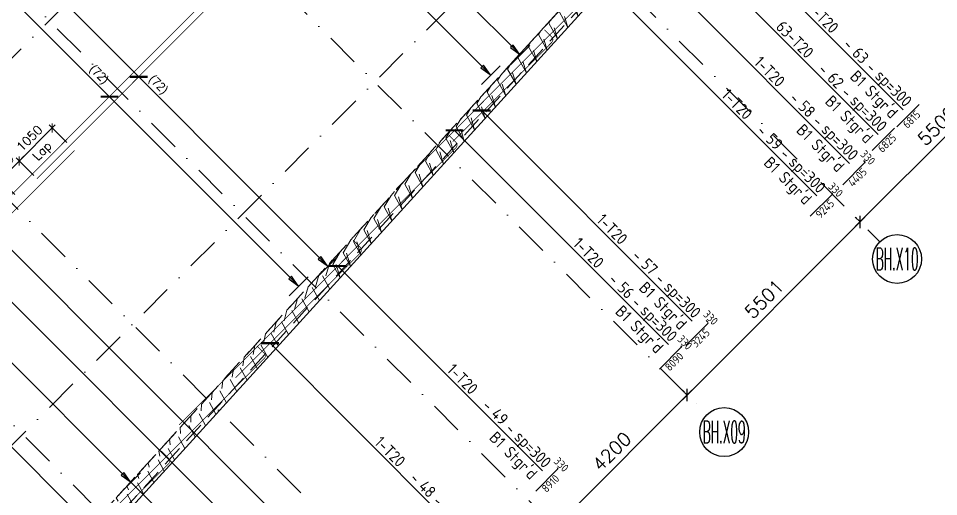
# Model space of a CAD drawing. Extents: x 660761725 to 1323371458, y 2734871439 to 5470067957.
# Drawn here: x 661326949 to 661347656, y 2735037130 to 2735047878 of the extents above; entities that cross this region are included whole.
import ezdxf
from ezdxf.enums import TextEntityAlignment as Align

# ---------------------------------------------------------------- set-up
doc = ezdxf.new("R2010")
doc.units = 0
for name, pattern in [('AXES', [1.95, 1.2, -0.25, 0.25, -0.25]), ('Hidden', [714.375, 476.25, -238.125]), ('sbp_axis_short', [10, 5, -2.5, 0, -2.5])]:
    doc.linetypes.add(name, pattern=pattern)
doc.layers.add('A-DETL', color=5, linetype='Continuous', lineweight=9, true_color=0x0000ff)
for name, color, linetype, lineweight in [('A-FLOR-PATT', 7, 'Continuous', 15), ('A-ROOF', 7, 'Continuous', 15), ('S-GRID', 7, 'Continuous', 9), ('S-GRID-IDEN', 7, 'Continuous', 13)]:
    doc.layers.add(name, color=color, linetype=linetype, lineweight=lineweight)
for name, color, linetype in [('S-AXIS', 20, 'AXES'), ('S-DIMO', 100, 'Continuous'), ('S-RBAR-T16', 201, 'Continuous'), ('S-RBAR-T20', 10, 'Continuous'), ('S-RDIMO', 8, 'Continuous'), ('S-RSYMB', 7, 'Continuous'), ('S-SIMPLETEXT', 7, 'Continuous')]:
    doc.layers.add(name, color=color, linetype=linetype)
doc.styles.add('ARMACAD', font='isocp.shx')
doc.styles.add('ROMANS', font='romans.shx')
doc.styles.add('ROMANT', font='romant')
doc.dimstyles.new('S-DIMI-100', dxfattribs={"dimscale": 100, "dimtxt": 2, "dimasz": 1.5, "dimexe": 1, "dimexo": 1, "dimgap": 1, "dimtad": 1, "dimdec": 0, "dimzin": 12, "dimdsep": 46, "dimtxsty": 'ROMANS', "dimblk": 'ARCHTICK', "dimcen": 0.09, "dimdle": 1, "dimclrd": 8, "dimclre": 8, "dimclrt": 4, "dimadec": 0, "dimazin": 3, "dimtfac": 1, "dimtdec": 0, "dimtix": 1, "dimtmove": 1, "dimatfit": 3, "dimtolj": 1, "dimtzin": 0, "dimarcsym": 0})
doc.dimstyles.new('S-DIMO-100', dxfattribs={"dimscale": 100, "dimtxt": 3, "dimasz": 2, "dimexe": 1.5, "dimexo": 1.5, "dimgap": 1.5, "dimtad": 1, "dimdec": 0, "dimzin": 12, "dimdsep": 46, "dimtxsty": 'ROMANS', "dimblk": 'ARCHTICK', "dimcen": 0.09, "dimdle": 1.5, "dimclrd": 8, "dimclre": 8, "dimclrt": 4, "dimadec": 0, "dimazin": 3, "dimtfac": 1, "dimtdec": 0, "dimtix": 1, "dimtmove": 1, "dimatfit": 3, "dimfxl": 1, "dimtolj": 1, "dimtzin": 0, "dimarcsym": 0})
pattern_1 = [(74.99999999999999, (0, 0), (-153.3407249233896, 41.08752341002518), [])]

# ---------------------------------------------------------------- blocks, each defined once
blk = doc.blocks.new('_ARCHTICK')
at = {"color": 0, "linetype": 'ByBlock', "const_width": 0.15}
blk.add_lwpolyline([(-0.5, -0.5), (0.5, 0.5)], dxfattribs=at)
blk = doc.blocks.new('*D105')
at = {"layer": 'S-DIMO', "color": 8, "lineweight": -2, "transparency": 16777216}
for p, q in [((662674754.0790224, 2734543603.283851), (662670653.1521118, 2734539502.166811)), ((662674641.9498223, 2734543503.280735), (662674541.9469882, 2734543603.278934)), ((662670753.1495123, 2734539614.301164), (662670653.1471945, 2734539714.298845))]:
    blk.add_line(p, q, dxfattribs=at)
at = {"layer": 'S-DIMO', "color": 8, "lineweight": -2, "transparency": 16777216, "xscale": 200, "yscale": 200, "zscale": 200}
for p, rotation in [((662674648.0154641, 2734543497.215375), 45.00132815847456), ((662670759.2156703, 2734539608.235287), 225.0013281584746)]:
    blk.add_blockref('_ARCHTICK', p, dxfattribs=dict(at, rotation=rotation))
at = {"layer": 'S-DIMO', "color": 4, "transparency": 16777216, "insert": (662672491.478615, 2734541764.852448), "char_height": 300, "width": 199.5440968434552, "attachment_point": 5, "rotation": 45.00132815847457, "style": 'ROMANS'}
blk.add_mtext('\\A1;5500', dxfattribs=at)
blk = doc.blocks.new('*D106')
at = {"layer": 'S-DIMO', "color": 8, "lineweight": -2, "transparency": 16777216}
for p, q in [((662670865.278712, 2734539714.304279), (662666763.37868, 2734535612.214072)), ((662670753.1495123, 2734539614.301164), (662670653.146678, 2734539714.299362)), ((662666863.2801453, 2734535724.444356), (662666763.3737628, 2734535824.346107))]:
    blk.add_line(p, q, dxfattribs=at)
at = {"layer": 'S-DIMO', "color": 8, "lineweight": -2, "transparency": 16777216, "xscale": 200, "yscale": 200, "zscale": 200}
for p, rotation in [((662670759.2151537, 2734539608.235803), 45.00132815847456), ((662666869.4422386, 2734535718.282548), 225.0013281584746)]:
    blk.add_blockref('_ARCHTICK', p, dxfattribs=dict(at, rotation=rotation))
at = {"layer": 'S-DIMO', "color": 4, "transparency": 16777216, "insert": (662668602.1917437, 2734537875.386292), "char_height": 300, "width": 199.5440968434552, "attachment_point": 5, "rotation": 45.00132815847457, "style": 'ROMANS'}
blk.add_mtext('\\A1;5501', dxfattribs=at)
blk = doc.blocks.new('*D107')
at = {"layer": 'S-DIMO', "color": 8, "lineweight": -2, "transparency": 16777216}
for p, q in [((662666975.5054024, 2734535824.351418), (662663793.5986494, 2734532642.297144)), ((662666863.2801453, 2734535724.444356), (662666763.3733683, 2734535824.346501)), ((662663893.431664, 2734532754.595875), (662663793.5937319, 2734532854.429178))]:
    blk.add_line(p, q, dxfattribs=at)
at = {"layer": 'S-DIMO', "color": 8, "lineweight": -2, "transparency": 16777216, "xscale": 200, "yscale": 200, "zscale": 200}
for p, rotation in [((662666869.4418441, 2734535718.282943), 45.00132815847456), ((662663899.6622077, 2734532748.36562), 225.0013281584746)]:
    blk.add_blockref('_ARCHTICK', p, dxfattribs=dict(at, rotation=rotation))
at = {"layer": 'S-DIMO', "color": 4, "transparency": 16777216, "insert": (662665172.4150739, 2734534445.451398), "char_height": 300, "width": 199.5440968434552, "attachment_point": 5, "rotation": 45.00132815847457, "style": 'ROMANS'}
blk.add_mtext('\\A1;4200', dxfattribs=at)
blk = doc.blocks.new('*U1142')
at = {"layer": 'S-AXIS', "color": 3, "linetype": 'Continuous'}
blk.add_circle((0, 5.5), 5.5, dxfattribs=at)
at = {"layer": 'S-AXIS', "color": 3, "linetype": 'Continuous', "ltscale": 0.5, "style": 'ROMANT', "width": 0.4, "flags": 8}
blk.add_attdef('A', text='', height=5, dxfattribs=at).set_placement((0, 5.5), align=Align.MIDDLE_CENTER)
blk = doc.blocks.new('I am… Atomic.')
at = {"layer": 'A-FLOR-PATT', "transparency": 33554600}
h = blk.add_hatch(dxfattribs=at)
h.set_pattern_fill('ANSI31', color=8, scale=50, angle=30, style=0)
h.set_pattern_definition(pattern_1)
edge = h.paths.add_edge_path()
edge.add_line((662389967.6433319, 2734579123.010657), (662390007.8012236, 2734579503.468677))
edge.add_line((662342114.705975, 2734544592.546931), (662390007.8012234, 2734579503.468677))
edge.add_line((662363195.8073889, 2734559608.047176), (662389967.7690635, 2734579123.040917))
edge.add_line((662362417.6524743, 2734559040.823584), (662363719.8899552, 2734559990.06879))
edge.add_line((662346720.4841449, 2734547598.623516), (662362783.6519626, 2734559307.613063))
edge.add_line((662345821.5310795, 2734546943.346041), (662347578.010761, 2734548223.703842))
edge.add_line((662342292.6126368, 2734544370.997322), (662346307.4227723, 2734547297.529027))
edge.add_line((662325865.2845687, 2734528370.671522), (662342114.6925843, 2734544592.5523))
edge.add_line((662340490.7204528, 2734542572.157625), (662342149.9785906, 2734544228.604904))
edge.add_line((662339422.0417168, 2734541505.28928), (662341320.3495216, 2734543400.381265))
edge.add_line((662336597.6306283, 2734538685.662872), (662340136.8031961, 2734542218.839921))
edge.add_line((662332705.8949801, 2734534800.520002), (662336243.7133716, 2734538332.345168))
edge.add_line((662332253.0745114, 2734534348.466631), (662332782.9359009, 2734534877.430412))
edge.add_line((662326312.3910785, 2734528417.846987), (662332351.9776915, 2734534447.202265))
edge.add_line((662325865.2845687, 2734528370.671522), (662326312.3910785, 2734528417.846987))
h = blk.add_hatch(dxfattribs=at)
h.set_pattern_fill('ANSI31', color=8, scale=50, angle=30, style=0)
h.set_pattern_definition(pattern_1)
edge = h.paths.add_edge_path()
edge.add_line((662389967.6433319, 2734579123.010657), (662390007.8012236, 2734579503.468677))
edge.add_line((662390178.8400514, 2734578972.951882), (662393574.2351673, 2734576558.543434))
edge.add_line((662390389.9110394, 2734578822.862847), (662389967.7690635, 2734579123.040917))
edge.add_line((662401600.1085552, 2734571260.373601), (662390007.8012234, 2734579503.468677))
edge.add_line((662401045.2346829, 2734570742.112331), (662400996.5411683, 2734571280.666277))
edge.add_line((662400996.5411683, 2734571280.666277), (662391834.41239, 2734577795.702194))
edge.add_line((662401631.7932035, 2734570909.939), (662401600.1085552, 2734571260.373601))
edge.add_line((662398386.0115408, 2734568087.393885), (662401045.2346829, 2734570742.112331))
edge.add_line((662378065.801715, 2734545768.423274), (662383150.2610395, 2734551353.010825))
edge.add_line((662383150.2610395, 2734551353.010825), (662388234.7203641, 2734556937.598375))
edge.add_line((662388234.7203641, 2734556937.598375), (662393319.1796887, 2734562522.185926))
edge.add_line((662393319.1796887, 2734562522.185926), (662398403.6390133, 2734568106.773477))
edge.add_line((662377177.0145457, 2734544792.211362), (662378389.7704264, 2734546124.258873))
edge.add_line((662345219.5168241, 2734509691.243385), (662350637.7770958, 2734515642.46591))
edge.add_line((662350637.7770958, 2734515642.46591), (662356056.0373675, 2734521593.688435))
edge.add_line((662356056.0373675, 2734521593.688435), (662361474.2976393, 2734527544.91096))
edge.add_line((662361474.2976393, 2734527544.91096), (662366892.5579109, 2734533496.133485))
edge.add_line((662366892.5579109, 2734533496.133485), (662372310.8181826, 2734539447.35601))
edge.add_line((662372310.8181826, 2734539447.35601), (662377729.0784543, 2734545398.578536))
edge.add_line((662345267.5598451, 2734509156.384884), (662400082.3408674, 2734569362.972085))
edge.add_line((662401418.6805061, 2734570690.601139), (662400941.3227103, 2734570214.051982))
edge.add_line((662400082.3408674, 2734569362.972085), (662401631.7932035, 2734570909.939))
h = blk.add_hatch(dxfattribs=at)
h.set_pattern_fill('ANSI31', color=8, scale=50, angle=30, style=0)
h.set_pattern_definition(pattern_1)
edge = h.paths.add_edge_path()
edge.add_line((662345468.2720397, 2734510142.524049), (662345661.1307589, 2734509588.669044))
edge.add_line((662345219.5168241, 2734509691.243385), (662350637.7770958, 2734515642.46591))
edge.add_line((662350637.7770958, 2734515642.46591), (662356056.0373675, 2734521593.688435))
edge.add_line((662356056.0373675, 2734521593.688435), (662361474.2976393, 2734527544.91096))
edge.add_line((662361474.2976393, 2734527544.91096), (662366892.5579109, 2734533496.133485))
edge.add_line((662366892.5579109, 2734533496.133485), (662372310.8181826, 2734539447.35601))
edge.add_line((662372310.8181826, 2734539447.35601), (662377729.0784543, 2734545398.578536))
edge.add_line((662345267.5598451, 2734509156.384884), (662400082.3408674, 2734569362.972085))
at = {"layer": 'A-DETL', "color": 8, "linetype": 'Hidden', "lineweight": 9}
blk.add_line((662399013.4511831, 2734568320.204953), (662345232.817815, 2734509249.488402), dxfattribs=at)
at = {"layer": 'A-DETL', "color": 8, "linetype": 'Hidden', "lineweight": 9, "flags": 128}
blk.add_lwpolyline([(662345219.5168241, 2734509691.243385), (662350637.7770958, 2734515642.46591), (662356056.0373675, 2734521593.688435), (662361474.2976393, 2734527544.91096), (662366892.5579109, 2734533496.133485), (662372310.8181826, 2734539447.35601), (662377729.0784543, 2734545398.578536)], dxfattribs=at)
at = {"layer": 'A-ROOF', "color": 8, "lineweight": 13}
blk.add_line((662345267.5598451, 2734509156.384884), (662400082.3408674, 2734569362.972085), dxfattribs=at)
blk = doc.blocks.new('*D144')
at = {"layer": 'S-RBAR-T16', "color": 8, "lineweight": -2, "transparency": 16777216}
for p, q in [((661327780.0362686, 2735045485.021295), (661326896.1525685, 2735044601.138041)), ((661328036.4130998, 2735045087.222942), (661327638.6149124, 2735045485.02133)), ((661327293.9509797, 2735044344.760821), (661326896.1526045, 2735044742.559398))]:
    blk.add_line(p, q, dxfattribs=at)
at = {"layer": 'S-RBAR-T16', "color": 8, "lineweight": -2, "transparency": 16777216, "xscale": 150, "yscale": 150, "zscale": 150}
for p, rotation in [((661327709.3255726, 2735045414.310635), 44.99998551098074), ((661326966.8632647, 2735044671.848702), 224.9999855109808)]:
    blk.add_blockref('_ARCHTICK', p, dxfattribs=dict(at, rotation=rotation))
at = {"layer": 'S-RBAR-T16', "color": 4, "transparency": 16777216, "char_height": 200, "attachment_point": 5, "rotation": 44.999985510980764, "style": 'ROMANS'}
for s, insert in [('\\A1;1050', (661327196.6730982, 2735045184.50106)), ('\\A1;Lap', (661327503.0859592, 2735044878.088044))]:
    blk.add_mtext(s, dxfattribs=dict(at, insert=insert))
blk = doc.blocks.new('*D146')
at = {"layer": 'S-RBAR-T16', "color": 8, "lineweight": -2, "transparency": 16777216}
for p, q in [((661326966.8633726, 2735044671.848594), (661326542.5991967, 2735044247.584633)), ((661327293.9509797, 2735044344.760821), (661326896.1527123, 2735044742.55929)), ((661326966.8633726, 2735044671.848594), (661327072.9294164, 2735044777.914585)), ((661326542.5991967, 2735044247.584633), (661326436.5331528, 2735044141.518642)), ((661326869.686912, 2735043920.496752), (661326471.8885365, 2735044318.295329))]:
    blk.add_line(p, q, dxfattribs=at)
at = {"layer": 'S-RBAR-T16', "color": 8, "lineweight": -2, "transparency": 16777216, "xscale": 150, "yscale": 150, "zscale": 150}
for p, rotation in [((661326966.8633726, 2735044671.848594), 224.9999855109808), ((661326542.5991967, 2735044247.584633), 44.99998551098076)]:
    blk.add_blockref('_ARCHTICK', p, dxfattribs=dict(at, rotation=rotation))
at = {"layer": 'S-RBAR-T16', "color": 4, "transparency": 16777216, "insert": (661326613.309964, 2735044601.138005), "char_height": 200, "attachment_point": 5, "rotation": 44.999985510980764, "style": 'ROMANS'}
blk.add_mtext('\\A1;600', dxfattribs=at)
blk = doc.blocks.new('CADF_02')
at = {"color": 0}
blk.add_lwpolyline([(0, 0), (2.5, -0.4166666679084301), (2.5, 0.4166666679084301)], close=True, dxfattribs=at)
blk = doc.blocks.new('cadf_03')
at = {"color": 8}
blk.add_lwpolyline([(-3.725290298461914e-09, 2.99999999627471), (3.725290298461914e-09, -3.000000007450581)], dxfattribs=at)
blk.add_blockref('CADF_02', (0.2513523101806641, 0), dxfattribs=at)
blk = doc.blocks.new('cadf_04')
at = {"color": 8, "const_width": 0.5000000000000002}
blk.add_lwpolyline([(1.414213560521603, 1.414213564246893), (-1.414213556796312, -1.414213556796312)], dxfattribs=at)
blk = doc.blocks.new('cadf_10')
at = {"color": 1}
for p, q in [((-4.158496580606208, 1.201089783226742), (-5.644468778018359, 1.201089783226742)), ((4.158496580606207, 1.201089783226742), (5.644468778018359, 1.201089783226742))]:
    blk.add_line(p, q, dxfattribs=at)
at = {"style": 'ARMACAD'}
for tag, p in [('$COM1', (-10.93526643674234, 2.542619974829577)), ('$COM2', (-9.757982686735758, -5.302973364669228))]:
    blk.add_attdef(tag, text='', height=3.5, dxfattribs=at).set_placement(p, align=Align.BOTTOM_RIGHT)
at = {"color": 1, "style": 'ARMACAD'}
blk.add_attdef('$NUM', text='', height=3.5, dxfattribs=at).set_placement((0, 0), align=Align.CENTER)
blk = doc.blocks.new('*U432', base_point=(661338935.545077, 2735037620.802125))
at = {"layer": 'S-RSYMB'}
blk.add_lwpolyline([(661338700.7312272, 2735037360.370878), (661339198.7000142, 2735037858.339637, 0.4142135623730951), (661339198.7000145, 2735037868.1472), (661339185.6138432, 2735037881.233372)], format="xyb", dxfattribs=at)
at = {"layer": 'S-RSYMB', "style": 'ARMACAD'}
for tag, rotation, p in [('D1', 314.9999984144486, (661339273.4742109, 2735037956.007564)), ('D0', 44.99999838815019, (661339031.0328983, 2735037528.037975))]:
    blk.add_attdef(tag, text='', height=180, rotation=rotation, dxfattribs=at).set_placement(p, align=Align.MIDDLE_CENTER)
blk = doc.blocks.new('*U439', base_point=(661342243.8919073, 2735040929.148762))
at = {"layer": 'S-RSYMB'}
blk.add_lwpolyline([(661342009.9532082, 2735040667.65283), (661342507.714676, 2735041165.414269, 0.4142135623730951), (661342507.7146764, 2735041176.222858), (661342493.2928419, 2735041190.644694)], format="xyb", dxfattribs=at)
at = {"layer": 'S-RSYMB', "style": 'ARMACAD'}
for tag, rotation, p in [('D1', 314.9999984144486, (661342581.8210412, 2735041264.751053)), ('D0', 44.99999838911994, (661342340.1512196, 2735040835.216267))]:
    blk.add_attdef(tag, text='', height=180, rotation=rotation, dxfattribs=at).set_placement(p, align=Align.MIDDLE_CENTER)
blk = doc.blocks.new('*U440', base_point=(661343616.1637866, 2735042301.42056))
at = {"layer": 'S-RSYMB'}
blk.add_lwpolyline([(661343396.5893953, 2735042022.449397), (661343890.9480228, 2735042516.807997, 0.4142135623730951), (661343890.9480236, 2735042544.046951), (661343854.6032532, 2735042580.391723)], format="xyb", dxfattribs=at)
at = {"layer": 'S-RSYMB', "style": 'ARMACAD'}
for tag, rotation, p in [('D1', 314.9999984144486, (661343954.0929205, 2735042643.536614)), ('D0', 44.99999838798422, (661343725.0859866, 2735042188.311415))]:
    blk.add_attdef(tag, text='', height=180, rotation=rotation, dxfattribs=at).set_placement(p, align=Align.MIDDLE_CENTER)
blk = doc.blocks.new('*U441', base_point=(661346957.9765462, 2735045643.233123))
at = {"layer": 'S-RSYMB'}
blk.add_lwpolyline([(661346732.0541815, 2735045371.984734), (661347227.9166155, 2735045867.84714, 0.4142135623730951), (661347227.9166161, 2735045887.825075), (661347201.2601799, 2735045914.481513)], format="xyb", dxfattribs=at)
at = {"layer": 'S-RSYMB', "style": 'ARMACAD'}
for tag, rotation, p in [('D1', 314.9999984144486, (661347295.9056801, 2735045982.470571)), ('D0', 44.99999838837347, (661347061.302676, 2735045538.598655))]:
    blk.add_attdef(tag, text='', height=180, rotation=rotation, dxfattribs=at).set_placement(p, align=Align.MIDDLE_CENTER)
blk = doc.blocks.new('*U442', base_point=(661345112.8536334, 2735043798.110319))
at = {"layer": 'S-RSYMB'}
blk.add_lwpolyline([(661344877.7239048, 2735043538.063361), (661345375.7675222, 2735044036.10695, 0.4142135623730951), (661345375.7675225, 2735044045.553201), (661345363.1634481, 2735044058.157276)], format="xyb", dxfattribs=at)
at = {"layer": 'S-RSYMB', "style": 'ARMACAD'}
for tag, rotation, p in [('D1', 314.9999984144486, (661345450.7827673, 2735044133.172516)), ('D0', 44.99999838757555, (661345208.062991, 2735043705.767874))]:
    blk.add_attdef(tag, text='', height=180, rotation=rotation, dxfattribs=at).set_placement(p, align=Align.MIDDLE_CENTER)
blk = doc.blocks.new('*U445', base_point=(661346694.8670098, 2735045380.123602))
at = {"layer": 'S-RSYMB'}
blk.add_lwpolyline([(661346694.8670098, 2735045130.123616), (661347194.8670098, 2735045630.123588)], dxfattribs=at)
at = {"layer": 'S-RSYMB', "style": 'ARMACAD'}
blk.add_attdef('D0', text='', height=180, rotation=44.99999838680268, dxfattribs=at).set_placement((661347026.1842873, 2735045298.80632), align=Align.MIDDLE_CENTER)
blk = doc.blocks.new('*U446', base_point=(661347854.4799823, 2735046539.736507))
at = {"layer": 'S-RSYMB'}
blk.add_lwpolyline([(661347854.4799823, 2735046289.736522), (661348354.4799823, 2735046789.736494)], dxfattribs=at)
at = {"layer": 'S-RSYMB', "style": 'ARMACAD'}
blk.add_attdef('D0', text='', height=180, rotation=44.99999838604949, dxfattribs=at).set_placement((661348185.7972598, 2735046458.419225), align=Align.MIDDLE_CENTER)
blk = doc.blocks.new('I am… All Range.')
at = {"layer": 'S-GRID', "color": 8, "linetype": 'sbp_axis_short', "lineweight": 13, "ltscale": 150}
for p, q in [((662622712.44625, 2734514326.959595), (662688816.0170653, 2734580430.53041)), ((662627061.1529542, 2734509978.252891), (662693164.7237693, 2734576081.823706)), ((662638694.7375193, 2734563892.988339), (662667314.0845935, 2734535273.641264)), ((662648660.6112016, 2734561705.974301), (662671204.6017749, 2734539163.067255)), ((662635724.8890384, 2734560923.139858), (662664344.2237372, 2734532303.805159)), ((662633250.0153042, 2734558448.266124), (662661869.4970862, 2734529828.784341)), ((662630775.1415697, 2734555973.392389), (662659394.7554803, 2734527353.778479))]:
    blk.add_line(p, q, dxfattribs=at)
at = {"layer": 'S-GRID-IDEN', "color": 9}
ref = blk.add_blockref('*U1142', (662671593.5183631, 2734538224.166385), dxfattribs=dict(at, xscale=100.0000000000075, yscale=100, zscale=100.0000000000028, rotation=359.9999999381469))
ref.add_attrib('A', 'BH.X10', dxfattribs={"layer": 'S-AXIS', "color": 3, "linetype": 'Continuous', "ltscale": 0.5, "height": 499.9999999999999, "rotation": 359.9999999381469, "style": 'ROMANT', "width": 0.4000000000000299}).set_placement((662671593.5183637, 2734538774.166384), align=Align.MIDDLE_CENTER)
ref = blk.add_blockref('*U1142', (662667703.0011817, 2734534334.740394), dxfattribs=dict(at, xscale=100.0000000000075, yscale=100, zscale=100.0000000000028, rotation=359.9999999381469))
ref.add_attrib('A', 'BH.X09', dxfattribs={"layer": 'S-AXIS', "color": 3, "linetype": 'Continuous', "ltscale": 0.5, "height": 499.9999999999999, "rotation": 359.9999999381469, "style": 'ROMANT', "width": 0.4000000000000299}).set_placement((662667703.0011823, 2734534884.740393), align=Align.MIDDLE_CENTER)
at = {"layer": 'S-DIMO', "color": 3}
for base, p1, p2, picture, middle in [((662670759.2156703, 2734539608.235287), (662674748.018298, 2734543397.217177), (662670859.2179883, 2734539508.237605), '*D105', (662672491.478615, 2734541764.852448)), ((662666869.4422386, 2734535718.282548), (662670859.2179883, 2734539508.237605), (662666969.3486209, 2734535618.380797), '*D106', (662668602.1917437, 2734537875.386292)), ((662663899.6622077, 2734532748.36562), (662666969.3486209, 2734535618.380797), (662663999.5001398, 2734532648.532316), '*D107', (662665172.4150739, 2734534445.451398))]:
    dim = blk.add_linear_dim(base=base, p1=p1, p2=p2, angle=45.00132815847456, dimstyle='S-DIMO-100', dxfattribs=at)
    dim.commit()
    dim.dimension.update_dxf_attribs({"geometry": picture, "text_midpoint": middle})

msp = doc.modelspace()

# ---------------------------------------------------------------- linework, layer by layer
at = {"layer": 'S-RBAR-T20', "const_width": 16}
for points in [[(661327364.6615864, 2735044274.050001), (661333205.5967314, 2735050114.984818)], [(661326092.1559061, 2735043213.103358), (661331933.0910516, 2735049054.038175)], [(661322174.444122, 2735038872.273866), (661328212.9009727, 2735044910.730377)]]:
    msp.add_lwpolyline(points, dxfattribs=at)
for points in [[(661335451.6266251, 2735044050.577518), (661341101.474497, 2735049700.425072, 0.4142135623730951), (661341101.4745004, 2735049823.108099), (661340937.7792852, 2735049986.803323)], [(661336724.1323054, 2735045111.524161), (661338950.7013894, 2735047338.09312, 0.4142135623730951), (661338950.7013929, 2735047460.776147), (661338787.0061777, 2735047624.471371)], [(661330564.999428, 2735038740.259601), (661336794.1023338, 2735044969.362156, 0.4142135623730951), (661336794.1023372, 2735045092.045183), (661336630.407122, 2735045255.740407)], [(661331837.5051084, 2735039801.206244), (661334643.3292222, 2735042607.0302, 0.4142135623730951), (661334643.3292257, 2735042729.713226), (661334479.6340104, 2735042893.408451)], [(661325481.13451, 2735033232.130912), (661332480.9042549, 2735040231.900263, 0.4142135623730951), (661332480.9042584, 2735040354.58329), (661332317.2090431, 2735040518.278514)], [(661326753.6401905, 2735034293.077555), (661330330.1311438, 2735037869.568307, 0.4142135623730951), (661330330.1311473, 2735037992.251334), (661330166.435932, 2735038155.946558)]]:
    msp.add_lwpolyline(points, format="xyb", dxfattribs=at)
at = {"layer": 'S-RDIMO'}
for p, q in [((661338244.4813567, 2735047056.137185), (661324246.4092709, 2735061054.210073)), ((661337579.3493364, 2735046602.564166), (661323581.2772425, 2735060600.637047)), ((661333917.6407255, 2735042305.032743), (661318968.6994219, 2735057253.974902)), ((661333257.9668777, 2735041856.917896), (661318309.0255727, 2735056805.860055)), ((661340730.1373144, 2735049541.793005), (661345651.9153358, 2735044620.014694)), ((661339890.8417695, 2735048914.056469), (661344918.3992714, 2735043886.498672)), ((661337375.2310117, 2735045809.277789), (661342108.2044796, 2735041076.304044)), ((661336762.2193674, 2735045361.170187), (661341577.6448371, 2735040545.744434)), ((661324686.7301563, 2735044780.22653), (661335249.4280485, 2735034217.528016)), ((661323997.4887736, 2735044302.544149), (661334665.9661468, 2735033634.066148)), ((661323630.7571615, 2735043301.13566), (661329484.0956081, 2735037447.796876)), ((661322577.4256175, 2735042459.363142), (661328430.7640637, 2735036606.024356)), ((661334137.5107461, 2735042312.770718), (661338741.0907148, 2735037709.190479)), ((661332612.1478062, 2735040575.848898), (661337109.9482906, 2735036078.04815))]:
    msp.add_line(p, q, dxfattribs=at)
for points in [[(661341724.2625203, 2735050960.18221), (661346858.1725708, 2735045826.271858)], [(661341057.9008892, 2735050505.37958), (661346297.5904211, 2735045265.689741)], [(661329484.0956081, 2735037447.796876), (661333981.8960851, 2735032949.996127)]]:
    msp.add_lwpolyline(points, dxfattribs=at)

# ---------------------------------------------------------------- block references
at = {"layer": 'S-AXIS'}
for name, p in [('I am… All Range.', (-1324871.764261603, 503695.4297404289)), ('I am… Atomic.', (-1037661.144730687, 503695.4297404289))]:
    msp.add_blockref(name, p, dxfattribs=at)
at = {"layer": 'S-RDIMO'}
for name, p, xscale, yscale, zscale, rotation in [('cadf_03', (661338244.4813566, 2735047056.137185), 99.99999999999996, 99.99999999999996, 99.99999999999996, 134.9999983191942), ('cadf_03', (661337579.3493364, 2735046602.564166), 100, 100, 100, 134.9999983885853), ('cadf_04', (661329656.6427139, 2735046566.031003), 100.0000000000001, 100.0000000000001, 100.0000000000001, 134.9999983149835), ('cadf_04', (661328996.9688649, 2735046117.916156), 99.99999999999996, 99.99999999999996, 99.99999999999996, 134.9999983390194), ('cadf_04', (661337375.2310117, 2735045809.277789), 100.0000000000001, 100.0000000000001, 100.0000000000001, 314.9999983259955), ('cadf_04', (661336762.2193674, 2735045361.170187), 99.99999999999996, 99.99999999999996, 99.99999999999996, 314.9999983142342), ('cadf_03', (661333917.6407255, 2735042305.032743), 99.99999999999996, 99.99999999999996, 99.99999999999996, 134.9999983202624), ('cadf_04', (661334137.5107461, 2735042312.770718), 100, 100, 100, 314.9999983190029), ('cadf_03', (661333257.9668777, 2735041856.917896), 100, 100, 100, 134.9999983356832), ('cadf_04', (661332612.1478062, 2735040575.848898), 100, 100, 100, 314.9999983189518), ('cadf_03', (661329484.0956081, 2735037447.796876), 100, 100, 100, 134.999998309243)]:
    msp.add_blockref(name, p, dxfattribs=dict(at, xscale=xscale, yscale=yscale, zscale=zscale, rotation=rotation))
at = {"layer": 'S-RSYMB'}
for name, p, values in [('*U446', (661346715.9715152, 2735045690.000477), {'D0': '6815'}), ('*U445', (661346162.9392906, 2735045157.604322), {'D0': '6825'}), ('*U441', (661345727.6636002, 2735044411.611902, -1e-08), {'D0': '4405', 'D1': '330'}), ('*U442', (661345002.6592586, 2735043690.782854, -1e-08), {'D0': '9245', 'D1': '330'}), ('*U440', (661342190.104369, 2735040808.043867, -1e-08), {'D0': '3245', 'D1': '330'}), ('*U439', (661341609.7811054, 2735040257.982983, -1e-08), {'D0': '8090', 'D1': '330'}), ('*U432', (661338827.5175818, 2735037515.498299, -1e-08), {'D0': '8910', 'D1': '330'})]:
    msp.add_blockref(name, p, dxfattribs=at).add_auto_attribs(values)
at = {"layer": 'S-SIMPLETEXT'}
ref = msp.add_blockref('cadf_10', (661345808.5833338, 2735046955.410672), dxfattribs=dict(at, xscale=74.99999998083516, yscale=75, zscale=75, rotation=314.9999983257133))
ref.add_attrib('$NUM', '63', dxfattribs={"color": 1, "height": 262.5, "rotation": 315, "style": 'ARMACAD', "flags": 2}).set_placement((661345808.5833338, 2735046955.410672), align=Align.CENTER)
ref.add_attrib('$COM1', '63-T20         sp=300', dxfattribs={"height": 262.5, "rotation": 315, "style": 'ARMACAD', "flags": 2}).set_placement((661346897.9473284, 2735045866.046614), align=Align.RIGHT)
ref = msp.add_blockref('cadf_10', (661345248.001184, 2735046394.828555), dxfattribs=dict(at, xscale=74.99999998083517, yscale=75, zscale=75, rotation=314.9999983257132))
ref.add_attrib('$NUM', '62', dxfattribs={"color": 1, "height": 262.5, "rotation": 315, "style": 'ARMACAD', "flags": 2}).set_placement((661345248.001184, 2735046394.828555), align=Align.CENTER)
ref.add_attrib('$COM1', '63-T20         sp=300', dxfattribs={"height": 262.5, "rotation": 315, "style": 'ARMACAD', "flags": 2}).set_placement((661346337.3651787, 2735045305.464496), align=Align.RIGHT)
ref = msp.add_blockref('cadf_10', (661344602.3260987, 2735045749.153508), dxfattribs=dict(at, xscale=74.99999998083516, yscale=75, zscale=75, rotation=314.9999983257133))
ref.add_attrib('$NUM', '58', dxfattribs={"color": 1, "height": 262.5, "rotation": 315, "style": 'ARMACAD', "flags": 2}).set_placement((661344602.3260987, 2735045749.153508), align=Align.CENTER)
ref.add_attrib('$COM1', '1-T20         sp=300', dxfattribs={"height": 262.5, "rotation": 315, "style": 'ARMACAD', "flags": 2}).set_placement((661345691.6900934, 2735044659.789449), align=Align.RIGHT)
ref = msp.add_blockref('cadf_10', (661343868.8100344, 2735045015.637486), dxfattribs=dict(at, xscale=74.99999998083516, yscale=75, zscale=75, rotation=314.9999983257133))
ref.add_attrib('$NUM', '59', dxfattribs={"color": 1, "height": 262.5, "rotation": 315, "style": 'ARMACAD', "flags": 2}).set_placement((661343868.8100344, 2735045015.637486), align=Align.CENTER)
ref.add_attrib('$COM1', '1-T20         sp=300', dxfattribs={"height": 262.5, "rotation": 315, "style": 'ARMACAD', "flags": 2}).set_placement((661344958.1740289, 2735043926.273427), align=Align.RIGHT)
ref = msp.add_blockref('cadf_10', (661341058.6152424, 2735042205.442858), dxfattribs=dict(at, xscale=74.99999998083516, yscale=75, zscale=75, rotation=314.9999983257133))
ref.add_attrib('$NUM', '57', dxfattribs={"color": 1, "height": 262.5, "rotation": 315, "style": 'ARMACAD', "flags": 2}).set_placement((661341058.6152424, 2735042205.442858), align=Align.CENTER)
ref.add_attrib('$COM1', '1-T20         sp=300', dxfattribs={"height": 262.5, "rotation": 315, "style": 'ARMACAD', "flags": 2}).set_placement((661342147.9792372, 2735041116.0788), align=Align.RIGHT)
ref = msp.add_blockref('cadf_10', (661340528.0556003, 2735041674.883248), dxfattribs=dict(at, xscale=74.99999998083516, yscale=75, zscale=75, rotation=314.9999983257133))
ref.add_attrib('$NUM', '56', dxfattribs={"color": 1, "height": 262.5, "rotation": 315, "style": 'ARMACAD', "flags": 2}).set_placement((661340528.0556003, 2735041674.883248), align=Align.CENTER)
ref.add_attrib('$COM1', '1-T20         sp=300', dxfattribs={"height": 262.5, "rotation": 315, "style": 'ARMACAD', "flags": 2}).set_placement((661341617.4195949, 2735040585.51919), align=Align.RIGHT)
ref = msp.add_blockref('cadf_10', (661337691.5014777, 2735038838.329293), dxfattribs=dict(at, xscale=74.99999998083516, yscale=75, zscale=75, rotation=314.9999983257133))
ref.add_attrib('$NUM', '49', dxfattribs={"color": 1, "height": 262.5, "rotation": 315, "style": 'ARMACAD', "flags": 2}).set_placement((661337691.5014777, 2735038838.329293), align=Align.CENTER)
ref.add_attrib('$COM1', '1-T20         sp=300', dxfattribs={"height": 262.5, "rotation": 315, "style": 'ARMACAD', "flags": 2}).set_placement((661338780.8654724, 2735037748.965234), align=Align.RIGHT)
ref = msp.add_blockref('cadf_10', (661336060.3590534, 2735037207.186964), dxfattribs=dict(at, xscale=74.99999998083516, yscale=75, zscale=75, rotation=314.9999983257133))
ref.add_attrib('$NUM', '48', dxfattribs={"color": 1, "height": 262.5, "rotation": 315, "style": 'ARMACAD', "flags": 2}).set_placement((661336060.3590534, 2735037207.186964), align=Align.CENTER)
ref.add_attrib('$COM1', '1-T20         sp=300', dxfattribs={"height": 262.5, "rotation": 315, "style": 'ARMACAD', "flags": 2}).set_placement((661337149.7230482, 2735036117.822905), align=Align.RIGHT)

# ---------------------------------------------------------------- texts
at = {"layer": 'S-RDIMO'}
for rotation, p in [(314.9999983352066, (661328532.3062862, 2735046724.000123)), (314.9999983202624, (661329868.8987684, 2735046495.196297))]:
    msp.add_text('(72)', height=200, rotation=rotation, dxfattribs=at).set_placement(p)
at = {"layer": 'S-SIMPLETEXT', "style": 'ARMACAD'}
for p in [(661346585.0954343, 2735045606.321029), (661346024.5132844, 2735045045.738913), (661345378.8381991, 2735044400.063866), (661344645.3221347, 2735043666.547845), (661341835.1273413, 2735040856.353219), (661341304.5676999, 2735040325.793607), (661338468.0135776, 2735037489.239653)]:
    msp.add_text("B1 Stgr'd", height=262.4999999999999, rotation=315, dxfattribs=at).set_placement(p, align=Align.RIGHT)

# ---------------------------------------------------------------- dimensions: what is measured, and where the dimension line sits
at = {"layer": 'S-RBAR-T16'}
dim = msp.add_linear_dim(base=(661326966.8632647, 2735044671.848702), p1=(661328107.1237599, 2735045016.512246), p2=(661327364.6616398, 2735044274.050125), angle=44.99998551098076, text='<>\\XLap', dimstyle='S-DIMI-100', dxfattribs=at)
dim.commit()
dim.dimension.update_dxf_attribs({"geometry": '*D144', "text_midpoint": (661327338.0944186, 2735045043.079668)})
dim = msp.add_linear_dim(base=(661326542.5991967, 2735044247.584633), p1=(661327364.6616398, 2735044274.050125), p2=(661326940.3975722, 2735043849.786056), angle=44.99998551098076, dimstyle='S-DIMI-100', dxfattribs=at)
dim.commit()
dim.dimension.update_dxf_attribs({"geometry": '*D146', "text_midpoint": (661326613.309964, 2735044601.138005)})

doc.saveas('drawing.dxf')
